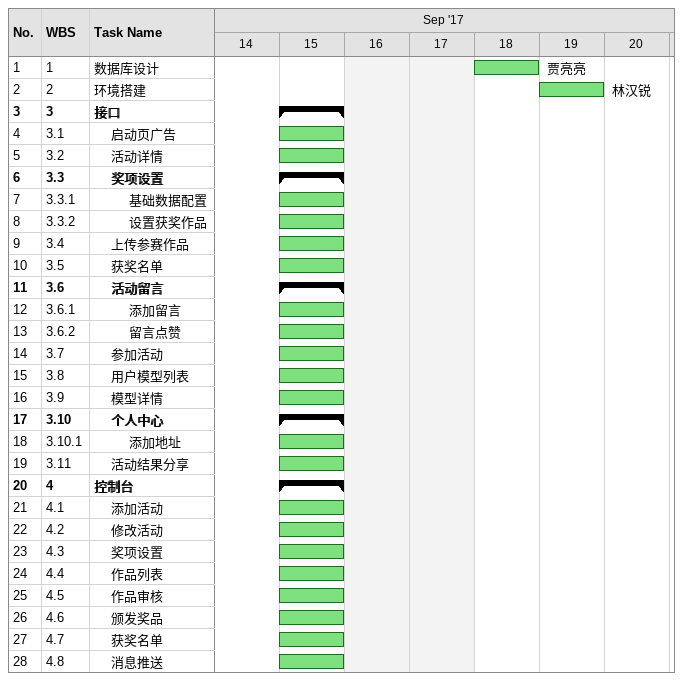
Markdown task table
| ID | WBS | Task | Start | Finish | Resources |
|---|---|---|---|---|---|
| 1 | 1 | 数据库设计 | 2017-09-18 | 2017-09-18 | 贾亮亮 |
| 2 | 2 | 环境搭建 | 2017-09-19 | 2017-09-19 | 林汉锐 |
| 3 | 3 | **接口** | 2017-09-15 | 2017-09-15 |  |
| 4 | 3.1 | 启动页广告 | 2017-09-15 | 2017-09-15 |  |
| 5 | 3.2 | 活动详情 | 2017-09-15 | 2017-09-15 |  |
| 6 | 3.3 | **奖项设置** | 2017-09-15 | 2017-09-15 |  |
| 7 | 3.3.1 | 基础数据配置 | 2017-09-15 | 2017-09-15 |  |
| 8 | 3.3.2 | 设置获奖作品 | 2017-09-15 | 2017-09-15 |  |
| 9 | 3.4 | 上传参赛作品 | 2017-09-15 | 2017-09-15 |  |
| 10 | 3.5 | 获奖名单 | 2017-09-15 | 2017-09-15 |  |
| 11 | 3.6 | **活动留言** | 2017-09-15 | 2017-09-15 |  |
| 12 | 3.6.1 | 添加留言 | 2017-09-15 | 2017-09-15 |  |
| 13 | 3.6.2 | 留言点赞 | 2017-09-15 | 2017-09-15 |  |
| 14 | 3.7 | 参加活动 | 2017-09-15 | 2017-09-15 |  |
| 15 | 3.8 | 用户模型列表 | 2017-09-15 | 2017-09-15 |  |
| 16 | 3.9 | 模型详情 | 2017-09-15 | 2017-09-15 |  |
| 17 | 3.10 | **个人中心** | 2017-09-15 | 2017-09-15 |  |
| 18 | 3.10.1 | 添加地址 | 2017-09-15 | 2017-09-15 |  |
| 19 | 3.11 | 活动结果分享 | 2017-09-15 | 2017-09-15 |  |
| 20 | 4 | **控制台** | 2017-09-15 | 2017-09-15 |  |
| 21 | 4.1 | 添加活动 | 2017-09-15 | 2017-09-15 |  |
| 22 | 4.2 | 修改活动 | 2017-09-15 | 2017-09-15 |  |
| 23 | 4.3 | 奖项设置 | 2017-09-15 | 2017-09-15 |  |
| 24 | 4.4 | 作品列表 | 2017-09-15 | 2017-09-15 |  |
| 25 | 4.5 | 作品审核 | 2017-09-15 | 2017-09-15 |  |
| 26 | 4.6 | 颁发奖品 | 2017-09-15 | 2017-09-15 |  |
| 27 | 4.7 | 获奖名单 | 2017-09-15 | 2017-09-15 |  |
| 28 | 4.8 | 消息推送 | 2017-09-15 | 2017-09-15 |  |
